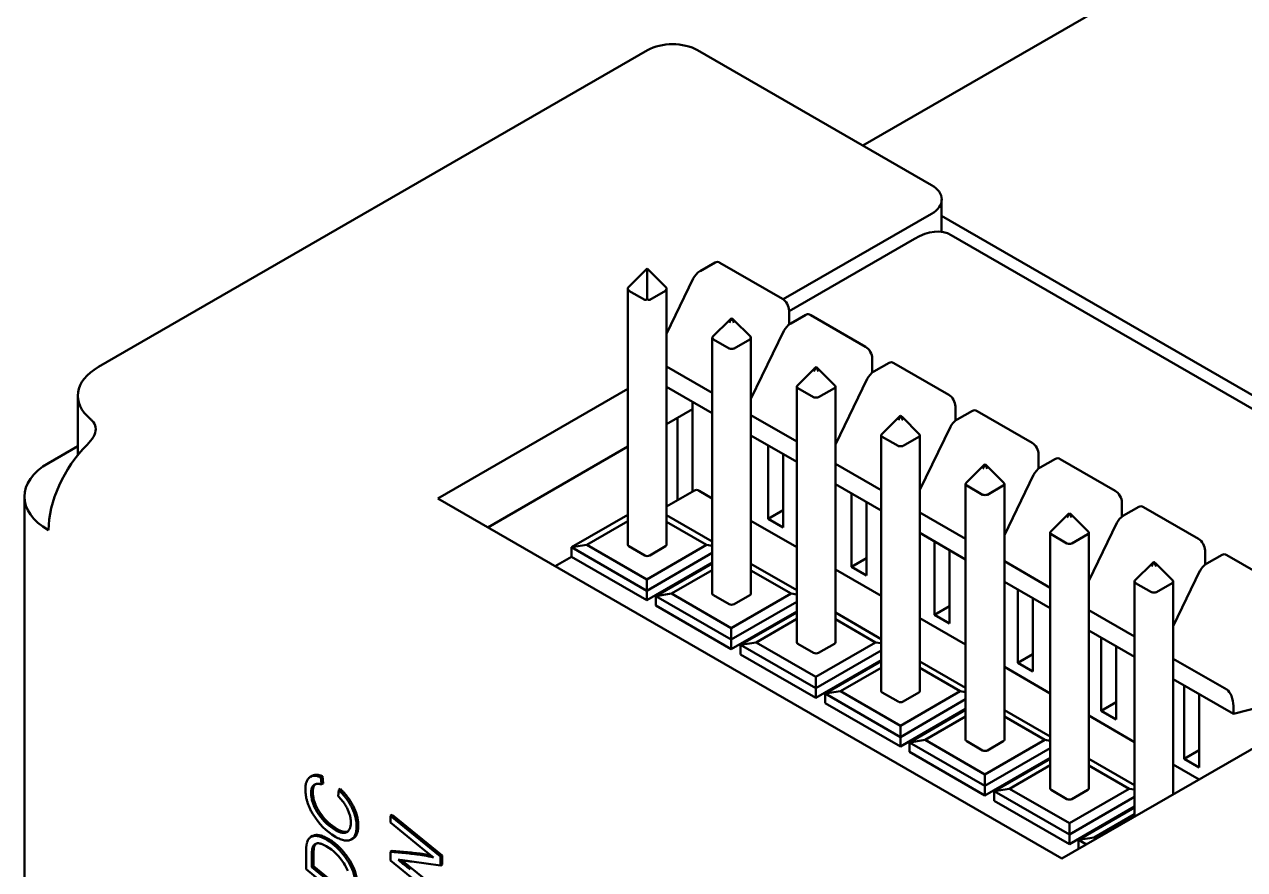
# Model space of a CAD drawing. Header units: millimetres. Extents: x 0 to 420, y 0 to 297.
# Drawn here: x 234.729 to 238.492, y 128.673 to 131.281 of the extents above; entities that cross this region are included whole.
import ezdxf

# ---------------------------------------------------------------- set-up
doc = ezdxf.new("R2010")
doc.units = ezdxf.units.MM
doc.header["$LTSCALE"] = 0.75
doc.layers.add('Visible', color=7, linetype='Continuous', lineweight=50)

msp = doc.modelspace()

# ---------------------------------------------------------------- linework, layer by layer
at = {"layer": 'Visible', "extrusion": (0, 0.816497, 0.57735)}
for p, q in [((238.1631, 131.3967), (237.3147, 130.9069)), ((234.9575, 130.2236), (236.6509, 131.2013)), ((236.8049, 131.2013), (237.5259, 130.785)), ((237.5577, 130.7406), (237.5577, 130.6405)), ((237.069, 130.4324), (237.5259, 130.6961)), ((237.5577, 130.6896), (239.4611, 129.5906)), ((237.4739, 130.6195), (237.0871, 130.3961)), ((239.4243, 129.5701), (237.5873, 130.6307)), ((236.8596, 130.5465), (236.8125, 130.5192)), ((237.0666, 130.4339), (236.8741, 130.545)), ((236.59, 130.4681), (236.6485, 130.5265)), ((236.6496, 130.5272), (236.6485, 130.5265)), ((236.6485, 130.5265), (236.6496, 130.5258)), ((236.6508, 130.5265), (236.6496, 130.5272)), ((236.6496, 130.5258), (236.6508, 130.5265)), ((236.6496, 130.4336), (236.6496, 130.5258)), ((236.6508, 130.5265), (236.7093, 130.4681)), ((236.7918, 130.4963), (236.7093, 130.3261)), ((236.59, 129.6747), (236.59, 130.4681)), ((236.6419, 130.431), (236.5932, 130.4591)), ((236.7061, 130.4591), (236.6573, 130.431)), ((236.7093, 129.6747), (236.7093, 130.4681)), ((237.0871, 130.3984), (237.0871, 130.3544)), ((237.0922, 130.3578), (237.1393, 130.385)), ((237.3232, 130.2858), (237.1538, 130.3836)), ((236.8514, 130.3163), (236.9056, 130.3705)), ((236.9145, 130.3705), (236.9688, 130.3163)), ((236.8504, 129.5244), (236.8504, 130.314)), ((236.9024, 130.2806), (236.8536, 130.3087)), ((236.9665, 130.3087), (236.9178, 130.2806)), ((237.0714, 130.3349), (236.9697, 130.125)), ((236.9697, 129.5244), (236.9697, 130.314)), ((237.3437, 130.2502), (237.3437, 130.2063)), ((237.3487, 130.2096), (237.3959, 130.2369)), ((237.5797, 130.1376), (237.4104, 130.2354)), ((236.8504, 130.1439), (236.7093, 130.2254)), ((237.1118, 130.1659), (237.1661, 130.2202)), ((237.1749, 130.2202), (237.2292, 130.1659)), ((236.0043, 129.8177), (236.59, 130.1558)), ((236.8504, 130.0811), (236.7093, 130.1626)), ((237.1109, 129.374), (237.1109, 130.1636)), ((237.1628, 130.1302), (237.114, 130.1584)), ((237.2269, 130.1584), (237.1782, 130.1302)), ((237.328, 130.1867), (237.2301, 129.9848)), ((237.2301, 129.374), (237.2301, 130.1636)), ((234.8937, 129.9569), (234.8937, 130.1347)), ((236.7895, 129.8393), (236.7895, 130.1163)), ((236.7093, 130.0469), (236.7895, 130.0932)), ((237.6003, 130.1021), (237.6003, 130.0581)), ((237.6053, 130.0615), (237.6525, 130.0887)), ((237.8363, 129.9895), (237.667, 130.0873)), ((236.7433, 129.8127), (236.7433, 130.0665)), ((237.1109, 129.9936), (236.9697, 130.0751)), ((237.3722, 130.0155), (237.4265, 130.0698)), ((237.4354, 130.0698), (237.4896, 130.0155)), ((237.5846, 130.0386), (237.4906, 129.8446)), ((237.1109, 129.9307), (236.9697, 130.0122)), ((237.3713, 129.2237), (237.3713, 130.0133)), ((237.4232, 129.9799), (237.3745, 130.008)), ((237.4874, 130.008), (237.4386, 129.9799)), ((237.4906, 129.2237), (237.4906, 130.0133)), ((234.8937, 129.9794), (234.8036, 129.9273)), ((236.1583, 129.7288), (236.59, 129.978)), ((237.023, 129.7555), (237.023, 129.9815)), ((237.0691, 129.9548), (237.0691, 129.7288)), ((237.8568, 129.954), (237.8568, 129.91)), ((237.8619, 129.9134), (237.909, 129.9406)), ((238.0929, 129.8414), (237.9236, 129.9391)), ((237.3713, 129.8432), (237.2301, 129.9247)), ((237.6327, 129.8652), (237.6869, 129.9194)), ((237.6958, 129.9194), (237.75, 129.8652)), ((237.8412, 129.8905), (237.751, 129.7044)), ((237.3713, 129.7803), (237.2301, 129.8618)), ((237.6317, 129.0733), (237.6317, 129.8629)), ((237.6837, 129.8295), (237.6349, 129.8577)), ((237.7478, 129.8577), (237.699, 129.8295)), ((237.751, 129.0733), (237.751, 129.8629)), ((234.7292, 125.107), (234.7292, 129.8236)), ((237.9287, 128.7067), (236.0043, 129.8177)), ((236.7955, 129.8428), (236.7093, 129.793)), ((236.8504, 129.818), (236.81, 129.8414)), ((237.2795, 129.6073), (237.2795, 129.8333)), ((237.0691, 129.7821), (237.023, 129.7555)), ((237.3257, 129.8067), (237.3257, 129.5807)), ((238.1134, 129.8058), (238.1134, 129.7618)), ((238.1185, 129.7652), (238.1656, 129.7924)), ((238.3495, 129.6932), (238.1801, 129.791)), ((236.59, 129.7677), (236.4162, 129.6673)), ((236.59, 129.7475), (236.464, 129.6747)), ((236.8504, 129.6848), (236.7093, 129.7663)), ((236.8329, 129.6747), (236.7093, 129.7461)), ((237.1109, 129.6677), (236.9697, 129.7492)), ((237.0691, 129.7288), (237.023, 129.7555)), ((237.6317, 129.6929), (237.4906, 129.7744)), ((237.8931, 129.7148), (237.9473, 129.7691)), ((237.9562, 129.7691), (238.0105, 129.7148)), ((238.0978, 129.7423), (238.0114, 129.5642)), ((237.6317, 129.63), (237.4906, 129.7115)), ((237.8921, 128.9229), (237.8921, 129.7125)), ((237.9441, 129.6792), (237.8953, 129.7073)), ((238.0082, 129.7073), (237.9595, 129.6792)), ((238.0114, 128.9229), (238.0114, 129.7125)), ((236.464, 129.6747), (236.4162, 129.6673)), ((236.4162, 129.6377), (236.4162, 129.6673)), ((236.4162, 129.6673), (236.6485, 129.5332)), ((236.464, 129.6747), (236.6485, 129.5682)), ((236.6419, 129.6421), (236.5932, 129.6703)), ((236.6485, 129.5682), (236.8329, 129.6747)), ((236.7061, 129.6703), (236.6573, 129.6421)), ((236.8329, 129.6747), (236.8504, 129.672)), ((237.5361, 129.4592), (237.5361, 129.6852)), ((236.4162, 129.6377), (236.3661, 129.6088)), ((236.4162, 129.6377), (236.6485, 129.5036)), ((236.6485, 129.5332), (236.8504, 129.6498)), ((237.3257, 129.634), (237.2795, 129.6073)), ((237.5823, 129.6585), (237.5823, 129.4325)), ((238.37, 129.6577), (238.37, 129.6137)), ((238.3751, 129.6171), (238.4222, 129.6443)), ((238.6291, 129.5318), (238.4367, 129.6429)), ((236.6485, 129.5036), (236.8504, 129.6202)), ((236.8504, 129.6171), (236.6768, 129.5168)), ((236.8504, 129.5969), (236.7247, 129.5243)), ((237.1109, 129.5345), (236.9697, 129.616)), ((237.0935, 129.5243), (236.9697, 129.5957)), ((237.3713, 129.5173), (237.2301, 129.5988)), ((237.3257, 129.5807), (237.2795, 129.6073)), ((237.8921, 129.5425), (237.751, 129.624)), ((238.1535, 129.5645), (238.2078, 129.6187)), ((238.2167, 129.6187), (238.2709, 129.5645)), ((238.3543, 129.5942), (238.2718, 129.424)), ((236.6485, 129.5682), (236.6485, 129.5332)), ((237.8921, 129.4796), (237.751, 129.5611)), ((239.4502, 129.5851), (237.9287, 128.7067)), ((238.1526, 128.8359), (238.1526, 129.5622)), ((238.2045, 129.5288), (238.1558, 129.557)), ((238.2687, 129.557), (238.2199, 129.5288)), ((238.2718, 129.5622), (238.2718, 128.9048)), ((236.6485, 129.5036), (236.6485, 129.5332)), ((236.7247, 129.5243), (236.6768, 129.5168)), ((236.6768, 129.4872), (236.6768, 129.5168)), ((236.6768, 129.5168), (236.9091, 129.3827)), ((236.7247, 129.5243), (236.9091, 129.4178)), ((236.9024, 129.4918), (236.8536, 129.5199)), ((236.9091, 129.4178), (237.0935, 129.5243)), ((236.9665, 129.5199), (236.9178, 129.4918)), ((237.0935, 129.5243), (237.1109, 129.5216)), ((237.7927, 129.3111), (237.7927, 129.537)), ((236.6768, 129.4872), (236.9091, 129.3531)), ((236.9091, 129.3827), (237.1109, 129.4992)), ((237.5823, 129.4859), (237.5361, 129.4592)), ((237.8389, 129.5104), (237.8389, 129.2844)), ((236.9091, 129.3531), (237.1109, 129.4696)), ((237.1109, 129.4665), (236.9374, 129.3664)), ((237.1109, 129.4463), (236.9853, 129.3738)), ((237.3713, 129.3841), (237.2301, 129.4656)), ((237.3541, 129.3738), (237.2301, 129.4454)), ((237.6317, 129.367), (237.4906, 129.4485)), ((237.5823, 129.4325), (237.5361, 129.4592)), ((238.1526, 129.3921), (238.0114, 129.4736)), ((236.9091, 129.4178), (236.9091, 129.3827)), ((238.1526, 129.3293), (238.0114, 129.4108)), ((236.9091, 129.3531), (236.9091, 129.3827)), ((236.9853, 129.3738), (236.9374, 129.3664)), ((236.9374, 129.3367), (236.9374, 129.3664)), ((236.9374, 129.3664), (237.1697, 129.2323)), ((236.9853, 129.3738), (237.1697, 129.2673)), ((237.1628, 129.3414), (237.114, 129.3696)), ((237.1697, 129.2673), (237.3541, 129.3738)), ((237.2269, 129.3696), (237.1782, 129.3414)), ((237.3541, 129.3738), (237.3713, 129.3711)), ((238.0493, 129.1629), (238.0493, 129.3889)), ((238.0955, 129.3622), (238.0955, 129.1363)), ((236.9374, 129.3367), (237.1697, 129.2026)), ((237.1697, 129.2323), (237.3713, 129.3486)), ((237.8389, 129.3377), (237.7927, 129.3111)), ((238.4367, 129.2281), (238.2718, 129.3233)), ((237.1697, 129.2026), (237.3713, 129.319)), ((237.3713, 129.3159), (237.198, 129.2159)), ((237.3713, 129.2957), (237.2459, 129.2233)), ((237.6317, 129.2337), (237.4906, 129.3152)), ((237.6148, 129.2233), (237.4906, 129.295)), ((237.8921, 129.2166), (237.751, 129.2981)), ((237.8389, 129.2844), (237.7927, 129.3111)), ((237.1697, 129.2673), (237.1697, 129.2323)), ((238.4572, 129.1534), (238.2718, 129.2604)), ((237.1697, 129.2026), (237.1697, 129.2323)), ((237.2459, 129.2233), (237.198, 129.2159)), ((237.198, 129.1863), (237.198, 129.2159)), ((237.198, 129.2159), (237.4303, 129.0818)), ((237.2459, 129.2233), (237.4303, 129.1168)), ((237.4232, 129.1911), (237.3745, 129.2192)), ((237.4303, 129.1168), (237.6148, 129.2233)), ((237.4874, 129.2192), (237.4386, 129.1911)), ((237.6148, 129.2233), (237.6317, 129.2207)), ((238.3059, 129.0148), (238.3059, 129.2408)), ((238.352, 129.2141), (238.352, 128.9881)), ((237.198, 129.1863), (237.4303, 129.0522)), ((237.4303, 129.0818), (237.6317, 129.1981)), ((238.0955, 129.1896), (238.0493, 129.1629)), ((238.5855, 129.1866), (238.4572, 129.1534)), ((238.4572, 129.1534), (238.4572, 129.1776)), ((237.4303, 129.0522), (237.6317, 129.1684)), ((237.6317, 129.1653), (237.4587, 129.0654)), ((237.6317, 129.1451), (237.5065, 129.0728)), ((237.8921, 129.0834), (237.751, 129.1649)), ((237.8754, 129.0728), (237.751, 129.1447)), ((238.1526, 129.0662), (238.0114, 129.1477)), ((238.0955, 129.1363), (238.0493, 129.1629)), ((237.4303, 129.1168), (237.4303, 129.0818)), ((237.4303, 129.0522), (237.4303, 129.0818)), ((237.5065, 129.0728), (237.4587, 129.0654)), ((237.4587, 129.0358), (237.4587, 129.0654)), ((237.4587, 129.0654), (237.691, 128.9313)), ((237.5065, 129.0728), (237.691, 128.9664)), ((237.6837, 129.0407), (237.6349, 129.0688)), ((237.691, 128.9664), (237.8754, 129.0728)), ((237.7478, 129.0688), (237.699, 129.0407)), ((237.8754, 129.0728), (237.8921, 129.0702)), ((237.4587, 129.0358), (237.691, 128.9017)), ((237.691, 128.9313), (237.8921, 129.0475)), ((238.352, 129.0414), (238.3059, 129.0148)), ((237.691, 128.9017), (237.8921, 129.0178)), ((237.8921, 129.0148), (237.7193, 128.915)), ((237.8921, 128.9945), (237.7672, 128.9224)), ((238.1526, 128.933), (238.0114, 129.0145)), ((238.136, 128.9224), (238.0114, 128.9943)), ((238.352, 128.9511), (238.2718, 128.9974)), ((238.352, 128.9881), (238.3059, 129.0148)), ((235.6113, 128.9592), (235.6164, 128.9621)), ((235.6431, 128.9575), (235.6482, 128.9605)), ((235.6431, 128.9575), (235.645, 128.9359)), ((235.6482, 128.9605), (235.6502, 128.9388)), ((237.691, 128.9664), (237.691, 128.9313)), ((235.6135, 128.9092), (235.6186, 128.9122)), ((235.645, 128.9359), (235.6502, 128.9388)), ((235.6964, 128.8994), (235.6983, 128.9188)), ((235.6983, 128.9188), (235.7035, 128.9217)), ((237.691, 128.9017), (237.691, 128.9313)), ((237.7672, 128.9224), (237.7193, 128.915)), ((237.7193, 128.8853), (237.7193, 128.915)), ((237.7193, 128.915), (237.9516, 128.7808)), ((237.7672, 128.9224), (237.9516, 128.8159)), ((237.9441, 128.8903), (237.8953, 128.9185)), ((237.9516, 128.8159), (238.136, 128.9224)), ((238.0082, 128.9185), (237.9595, 128.8903)), ((238.136, 128.9224), (238.1526, 128.9198)), ((237.7193, 128.8853), (237.9516, 128.7512)), ((237.9516, 128.7808), (238.1526, 128.8969)), ((235.638, 128.8416), (235.6431, 128.8446)), ((235.8581, 128.8386), (235.8632, 128.8416)), ((235.8581, 128.8386), (236.012, 128.7132)), ((235.8581, 128.8177), (235.8581, 128.8386)), ((235.8632, 128.8416), (236.0172, 128.7161)), ((237.9516, 128.7512), (238.1526, 128.8673)), ((238.1526, 128.8642), (237.9799, 128.7645)), ((238.1526, 128.8439), (238.0278, 128.7719)), ((235.6882, 128.7947), (235.6933, 128.7977)), ((235.7536, 128.8066), (235.7587, 128.8096)), ((235.9493, 128.7434), (235.8581, 128.8177)), ((237.9516, 128.8159), (237.9516, 128.7808)), ((235.6129, 128.7734), (235.618, 128.7764)), ((235.6606, 128.7651), (235.6657, 128.768)), ((235.7373, 128.7655), (235.7424, 128.7685)), ((237.9516, 128.7512), (237.9516, 128.7808)), ((238.0278, 128.7719), (237.9799, 128.7645)), ((237.9799, 128.7362), (237.9799, 128.7645)), ((237.9799, 128.7645), (238.0044, 128.7504)), ((238.0278, 128.7719), (238.0347, 128.7679)), ((235.5977, 128.6738), (235.5977, 128.7269)), ((235.6179, 128.7408), (235.623, 128.7438)), ((235.8581, 128.7275), (235.8632, 128.7305)), ((235.8581, 128.7275), (235.9166, 128.722)), ((235.8581, 128.7012), (235.8581, 128.7275)), ((235.8632, 128.7305), (235.9217, 128.725)), ((235.6154, 128.7137), (235.6154, 128.6802)), ((235.6206, 128.7166), (235.6206, 128.6832)), ((236.012, 128.5758), (235.8581, 128.7012)), ((236.012, 128.6857), (235.924, 128.6974)), ((236.012, 128.7132), (236.0172, 128.7161)), ((236.012, 128.7132), (236.012, 128.6857)), ((236.012, 128.6857), (236.0172, 128.6887)), ((236.0172, 128.7161), (236.0172, 128.6887)), ((235.7516, 128.5484), (235.5977, 128.6738)), ((235.6154, 128.6802), (235.6206, 128.6832)), ((235.6154, 128.6802), (235.7339, 128.5838)), ((235.6206, 128.6832), (235.7339, 128.5909)), ((235.9239, 128.6756), (236.0172, 128.5997))]:
    msp.add_line(p, q, dxfattribs=at)
at = {"layer": 'Visible'}
for centre, radius, start, end in [((236.8399, 130.4736), 0.0532, 121.0257, 154.7542), ((237.1196, 130.3122), 0.0532, 121.0257, 154.7542), ((237.3762, 130.164), 0.0532, 121.0257, 154.7542), ((237.6327, 130.0159), 0.0532, 121.0257, 154.7542), ((237.8893, 129.8678), 0.0532, 121.0257, 154.7542), ((238.1459, 129.7196), 0.0532, 121.0257, 154.7542), ((238.4025, 129.5715), 0.0532, 121.0257, 154.7542), ((235.7132, 128.7312), 0.1156, 168.2399, 182.1302), ((235.5771, 128.606), 0.1618, 32.4238, 59.1553), ((235.8578, 128.0548), 0.6698, 81.0796, 84.9636), ((235.8629, 128.0578), 0.6698, 81.0796, 84.9636), ((235.8971, 128.3654), 0.357, 74.8557, 79.5812), ((235.9147, 128.4287), 0.2954, 76.6805, 79.8591)]:
    msp.add_arc(centre, radius, start, end, dxfattribs=at)
at = {"layer": 'Visible', "extrusion": (2e-16, -1e-16, -1)}
for centre, radius, start, end in [((-235.7857, 128.9404), 0.1927, 300.4698, 329.4015), ((-235.7733, 128.9336), 0.1577, 300.4959, 325.6595)]:
    msp.add_arc(centre, radius, start, end, dxfattribs=at)
at = {"layer": 'Visible', "extrusion": (2e-16, -2e-16, -1)}
for centre, radius, start, end in [((-235.7682, 128.9306), 0.1577, 300.4959, 325.6595), ((-235.6011, 128.6176), 0.1354, 146.2843, 157.5957)]:
    msp.add_arc(centre, radius, start, end, dxfattribs=at)
at = {"layer": 'Visible'}
for centre, major_axis, ratio, start_param, end_param in [((236.7279, 131.1568), (-0.1089, 0), 0.57735, 3.926991, 5.497787), ((237.4489, 130.7406), (-0.1089, 0), 0.57735, 2.356194, 3.926991), ((237.4739, 130.4343), (0.1134, 0.1964), 0.57735, 0, 0.785398), ((236.6009, 130.4789), (0.0071, 0.0201), 0.410754, 2.279453, 3.064851), ((236.6984, 130.4789), (-0.0071, 0.0201), 0.410754, 3.218335, 4.003733), ((236.6496, 130.4508), (0.0071, 0.0201), 0.410754, 3.064851, 3.850249), ((236.6496, 130.4508), (-0.0071, 0.0201), 0.410754, 2.432936, 3.218335), ((236.9101, 130.3596), (0.0091, 0.0221), 0.268506, 0.995665, 1.654723), ((236.9101, 130.3596), (0.0059, 0.0143), 0.63899, 0.575131, 0.995665), ((236.9101, 130.3596), (-0.0059, 0.0143), 0.63899, -0.995665, -0.575131), ((236.9101, 130.3596), (-0.0091, 0.0221), 0.268506, 4.628462, 5.28752), ((236.8613, 130.3108), (-0.0106, 0.0044), 0.515246, -0.210267, 0.869325), ((236.8613, 130.3286), (0.0071, 0.0201), 0.410754, 2.938511, 3.064851), ((236.9588, 130.3286), (-0.0071, 0.0201), 0.410754, 3.218335, 3.344675), ((236.9588, 130.3108), (0.0106, 0.0044), 0.515246, -0.869325, 0.210267), ((236.9101, 130.3004), (0.0071, 0.0201), 0.410754, 3.064851, 3.191191), ((236.9101, 130.2827), (-0.0109, 0), 0.286356, 0.911738, 2.229854), ((236.9101, 130.3004), (-0.0071, 0.0201), 0.410754, 3.091994, 3.218335), ((235.1115, 130.1347), (0.2177, 0), 0.57735, 2.356194, 3.749591), ((237.1705, 130.2092), (0.0091, 0.0221), 0.268506, 0.995665, 1.654723), ((237.1705, 130.2092), (0.0059, 0.0143), 0.63899, 0.575131, 0.995665), ((237.1705, 130.2092), (-0.0059, 0.0143), 0.63899, -0.995665, -0.575131), ((237.1705, 130.2092), (-0.0091, 0.0221), 0.268506, 4.628462, 5.28752), ((237.1217, 130.1605), (-0.0106, 0.0044), 0.515246, -0.210267, 0.869325), ((237.1217, 130.1782), (0.0071, 0.0201), 0.410754, 2.938511, 3.064851), ((237.2192, 130.1782), (-0.0071, 0.0201), 0.410754, 3.218335, 3.344675), ((237.2192, 130.1605), (0.0106, 0.0044), 0.515246, -0.869325, 0.210267), ((237.1705, 130.1501), (0.0071, 0.0201), 0.410754, 3.064851, 3.191191), ((237.1705, 130.1323), (0.0109, 0), 0.286356, 4.053331, 5.371447), ((237.1705, 130.1501), (-0.0071, 0.0201), 0.410754, 3.091994, 3.218335), ((237.4309, 130.0588), (0.0091, 0.0221), 0.268506, 0.995665, 1.654723), ((237.4309, 130.0588), (0.0059, 0.0143), 0.63899, 0.575131, 0.995665), ((237.4309, 130.0588), (-0.0059, 0.0143), 0.63899, -0.995665, -0.575131), ((237.4309, 130.0588), (-0.0091, 0.0221), 0.268506, 4.628462, 5.28752), ((237.3822, 130.0101), (-0.0106, 0.0044), 0.515246, -0.210267, 0.869325), ((237.3822, 130.0279), (0.0071, 0.0201), 0.410754, 2.938511, 3.064851), ((237.4797, 130.0279), (-0.0071, 0.0201), 0.410754, 3.218335, 3.344675), ((237.4797, 130.0101), (0.0106, 0.0044), 0.515246, -0.869325, 0.210267), ((237.4309, 129.9997), (0.0071, 0.0201), 0.410754, 3.064851, 3.191191), ((237.4309, 129.9819), (0.0109, 0), 0.286356, 4.053331, 5.371447), ((237.4309, 129.9997), (-0.0071, 0.0201), 0.410754, 3.091994, 3.218335), ((234.9832, 129.8236), (-0.254, 0), 0.57735, -0.785398, 0.785398), ((237.6914, 129.9085), (0.0091, 0.0221), 0.268506, 0.995665, 1.654723), ((237.6914, 129.9085), (-0.0059, 0.0143), 0.63899, -0.995665, -0.575131), ((237.6426, 129.8597), (-0.0106, 0.0044), 0.515246, -0.210267, 0.869325), ((237.6426, 129.8775), (0.0071, 0.0201), 0.410754, 2.938511, 3.064851), ((237.7401, 129.8775), (-0.0071, 0.0201), 0.410754, 3.218335, 3.344675), ((237.7401, 129.8597), (0.0106, 0.0044), 0.515246, -0.869325, 0.210267), ((237.6914, 129.8494), (0.0071, 0.0201), 0.410754, 3.064851, 3.191191), ((237.6914, 129.8316), (0.0109, 0), 0.286356, 4.053331, 5.371447), ((237.6914, 129.8494), (-0.0071, 0.0201), 0.410754, 3.091994, 3.218335), ((237.9518, 129.7581), (0.0091, 0.0221), 0.268506, 0.995665, 1.654723), ((237.9518, 129.7581), (-0.0059, 0.0143), 0.63899, -0.995665, -0.575131), ((237.903, 129.7094), (-0.0106, 0.0044), 0.515246, -0.210267, 0.869325), ((237.903, 129.7272), (0.0071, 0.0201), 0.410754, 2.938511, 3.064851), ((238.0005, 129.7272), (-0.0071, 0.0201), 0.410754, 3.218335, 3.344675), ((238.0005, 129.7094), (0.0106, 0.0044), 0.515246, -0.869325, 0.210267), ((237.9518, 129.699), (0.0071, 0.0201), 0.410754, 3.064851, 3.191191), ((237.9518, 129.6812), (0.0109, 0), 0.286356, 4.053331, 5.371447), ((237.9518, 129.699), (-0.0071, 0.0201), 0.410754, 3.091994, 3.218335), ((238.2122, 129.6078), (0.0091, 0.0221), 0.268506, 0.995665, 1.654723), ((238.2122, 129.6078), (-0.0059, 0.0143), 0.63899, -0.995665, -0.575131), ((238.1635, 129.559), (-0.0106, 0.0044), 0.515246, -0.210267, 0.869325), ((238.1635, 129.5768), (0.0071, 0.0201), 0.410754, 2.938511, 3.064851), ((238.261, 129.5768), (-0.0071, 0.0201), 0.410754, 3.218335, 3.344675), ((238.261, 129.559), (0.0106, 0.0044), 0.515246, -0.869325, 0.210267), ((238.2122, 129.5487), (0.0071, 0.0201), 0.410754, 3.064851, 3.191191), ((238.2122, 129.5309), (0.0109, 0), 0.286356, 4.053331, 5.371447), ((238.2122, 129.5487), (-0.0071, 0.0201), 0.410754, 3.091994, 3.218335), ((238.4367, 129.1895), (-0.0078, 0.0402), 0.472077, 4.323692, 5.894489)]:
    msp.add_ellipse(centre, major_axis=major_axis, ratio=ratio, start_param=start_param, end_param=end_param, dxfattribs=at)
at = {"layer": 'Visible', "extrusion": (4e-16, 2e-16, -1)}
for centre, major_axis, ratio, start_param, end_param in [((236.8741, 130.5213), (-0.0145, 0.0251), 0.57735, 0, 0.785398), ((237.0666, 130.4102), (-0.0145, 0.0251), 0.57735, 0.785398, 2.356194), ((237.1538, 130.3599), (-0.0145, 0.0251), 0.57735, 0, 0.785398), ((237.3232, 130.2621), (-0.0145, 0.0251), 0.57735, 0.785398, 2.356194), ((237.4104, 130.2117), (-0.0145, 0.0251), 0.57735, 0, 0.785398), ((237.5797, 130.1139), (-0.0145, 0.0251), 0.57735, 0.785398, 2.356194), ((237.667, 130.0636), (-0.0145, 0.0251), 0.57735, 0, 0.785398), ((237.8363, 129.9658), (-0.0145, 0.0251), 0.57735, 0.785398, 2.356194), ((235.1115, 129.9569), (-0.2177, 0), 0.57735, -0.038922, 0), ((237.9236, 129.9154), (-0.0145, 0.0251), 0.57735, 0, 0.785398), ((236.81, 129.8177), (-0.0145, 0.0251), 0.57735, 0, 0.785398), ((238.0929, 129.8177), (-0.0145, 0.0251), 0.57735, 0.785398, 2.356194), ((238.1801, 129.7673), (-0.0145, 0.0251), 0.57735, 0, 0.785398), ((238.3495, 129.6695), (-0.0145, 0.0251), 0.57735, 0.785398, 2.356194), ((238.4367, 129.6192), (-0.0145, 0.0251), 0.57735, 0, 0.785398), ((238.2122, 129.6078), (0.0059, 0.0143), 0.63899, -0.995665, -0.575131)]:
    msp.add_ellipse(centre, major_axis=major_axis, ratio=ratio, start_param=start_param, end_param=end_param, dxfattribs=at)
at = {"layer": 'Visible', "extrusion": (4e-16, 1e-16, -1)}
msp.add_ellipse((234.8583, 130.033), major_axis=(0.0907, 0), ratio=0.57735, start_param=-0.607999, end_param=-0.457248, dxfattribs=at)
at = {"layer": 'Visible', "extrusion": (5e-16, 3e-16, -1)}
msp.add_ellipse((234.9832, 129.8236), major_axis=(0.127, 0.22), ratio=0.57735, start_param=3.926991, end_param=5.152905, dxfattribs=at)
at = {"layer": 'Visible', "extrusion": (4e-16, 3e-16, -1)}
for centre in [(237.6914, 129.9085), (237.9518, 129.7581)]:
    msp.add_ellipse(centre, major_axis=(0.0059, 0.0143), ratio=0.63899, start_param=-0.995665, end_param=-0.575131, dxfattribs=at)
at = {"layer": 'Visible', "extrusion": (3e-16, 3e-16, -1)}
for centre, major_axis, ratio, start_param, end_param in [((237.6914, 129.9085), (-0.0091, 0.0221), 0.268506, 0.995665, 1.654723), ((236.9588, 129.5244), (0.0109, 0), 0.57735, 0, 0.785398)]:
    msp.add_ellipse(centre, major_axis=major_axis, ratio=ratio, start_param=start_param, end_param=end_param, dxfattribs=at)
at = {"layer": 'Visible', "extrusion": (1e-16, 2e-16, -1)}
msp.add_ellipse((237.9518, 129.7581), major_axis=(-0.0091, 0.0221), ratio=0.268506, start_param=0.995665, end_param=1.654723, dxfattribs=at)
at = {"layer": 'Visible', "extrusion": (3e-16, 2e-16, -1)}
for centre, major_axis, ratio, start_param, end_param in [((236.6009, 129.6747), (0.0109, 0), 0.57735, 2.356194, 3.141593), ((236.6984, 129.6747), (0.0109, 0), 0.57735, 0, 0.785398), ((236.6496, 129.6466), (-0.0109, 0), 0.57735, 3.926991, 5.497787), ((238.2122, 129.6078), (-0.0091, 0.0221), 0.268506, 0.995665, 1.654723), ((236.9101, 129.4962), (0.0109, 0), 0.57735, 0.785398, 2.356194), ((237.1217, 129.374), (-0.0109, 0), 0.57735, -0.785398, 0), ((237.2192, 129.374), (0.0109, 0), 0.57735, 0, 0.785398), ((237.1705, 129.3459), (0.0109, 0), 0.57735, 0.785398, 2.356194), ((237.3822, 129.2237), (-0.0109, 0), 0.57735, -0.785398, 0), ((237.4309, 129.1955), (0.0109, 0), 0.57735, 0.785398, 2.356194), ((237.6426, 129.0733), (-0.0109, 0), 0.57735, -0.785398, 0), ((237.7401, 129.0733), (0.0109, 0), 0.57735, 0, 0.785398), ((237.6914, 129.0451), (-0.0109, 0), 0.57735, 3.926991, 5.497787), ((237.903, 128.9229), (-0.0109, 0), 0.57735, -0.785398, 0), ((238.0005, 128.9229), (0.0109, 0), 0.57735, 0, 0.785398), ((237.9518, 128.8948), (0.0109, 0), 0.57735, 0.785398, 2.356194)]:
    msp.add_ellipse(centre, major_axis=major_axis, ratio=ratio, start_param=start_param, end_param=end_param, dxfattribs=at)
at = {"layer": 'Visible', "extrusion": (3e-16, 0, -1)}
msp.add_ellipse((236.8613, 129.5244), major_axis=(-0.0109, 0), ratio=0.57735, start_param=-0.785398, end_param=0, dxfattribs=at)
at = {"layer": 'Visible', "extrusion": (4e-16, 0, -1)}
msp.add_ellipse((237.4797, 129.2237), major_axis=(0.0109, 0), ratio=0.57735, start_param=0, end_param=0.785398, dxfattribs=at)
at = {"layer": 'Visible', "extrusion": (-6.653e-12, 2.5677e-12, -1)}
msp.add_open_spline([(234.9397, 130.0561), (234.9406, 130.0551), (234.9414, 130.054), (234.9467, 130.0465), (234.949, 130.0393), (234.949, 130.0249), (234.9466, 130.0167), (234.9372, 130), (234.9302, 129.9914), (234.9224, 129.9837)], degree=3, knots=[-0.1808519, -0.1808519, -0.1808519, -0.1808519, -0.17695991, -0.17695991, -0.15300472, -0.15300472, -0.12851515, -0.12851515, -0.10402559, -0.10402559, -0.10402559, -0.10402559], dxfattribs=at)
at = {"layer": 'Visible'}
for points, knots in [([(235.5957, 128.9195), (235.5957, 128.9217), (235.5958, 128.9261), (235.5964, 128.9323), (235.5974, 128.9379), (235.5988, 128.943), (235.6006, 128.9474), (235.6029, 128.9513), (235.6055, 128.9547), (235.6085, 128.9574), (235.6118, 128.9596), (235.6155, 128.9612), (235.6194, 128.9621), (235.6236, 128.9624), (235.6281, 128.9622), (235.6328, 128.9612), (235.6378, 128.9597), (235.6413, 128.9583), (235.6431, 128.9575)], [0, 0, 0, 0, 0.072432, 0.141419, 0.207816, 0.271929, 0.334102, 0.395135, 0.455398, 0.515577, 0.575053, 0.634103, 0.692478, 0.751397, 0.810806, 0.871607, 0.934792, 1, 1, 1, 1]), ([(235.6164, 128.9621), (235.6166, 128.9622), (235.618, 128.963), (235.6206, 128.9641), (235.6245, 128.9651), (235.6287, 128.9654), (235.6332, 128.9651), (235.6379, 128.9642), (235.643, 128.9627), (235.6464, 128.9612), (235.6482, 128.9605)], [0.5649784, 0.5649784, 0.5649784, 0.5649784, 0.5750532, 0.6341027, 0.6924781, 0.7513974, 0.8108057, 0.8716067, 0.9347921, 1, 1, 1, 1]), ([(235.6197, 128.8423), (235.6178, 128.8455), (235.614, 128.8519), (235.6092, 128.8618), (235.605, 128.8715), (235.6016, 128.8813), (235.5989, 128.8909), (235.5971, 128.9006), (235.5959, 128.9102), (235.5958, 128.9163), (235.5957, 128.9195)], [0, 0, 0, 0, 0.129717, 0.255168, 0.378006, 0.499614, 0.620775, 0.74407, 0.8699, 1, 1, 1, 1]), ([(235.645, 128.9359), (235.6437, 128.9362), (235.6412, 128.9368), (235.6376, 128.9373), (235.6343, 128.9375), (235.6312, 128.9373), (235.6283, 128.9369), (235.6257, 128.9361), (235.6234, 128.9349), (235.6213, 128.9334), (235.6194, 128.9316), (235.6178, 128.9295), (235.6165, 128.9269), (235.6154, 128.9241), (235.6145, 128.9208), (235.6139, 128.9173), (235.6135, 128.9134), (235.6135, 128.9106), (235.6135, 128.9092)], [0, 0, 0, 0, 0.073837, 0.143953, 0.211494, 0.275723, 0.337491, 0.397518, 0.455498, 0.513133, 0.570102, 0.6269, 0.684293, 0.743297, 0.804167, 0.866797, 0.932143, 1, 1, 1, 1]), ([(235.6264, 128.9363), (235.6258, 128.9357), (235.6245, 128.9345), (235.6229, 128.9324), (235.6216, 128.9299), (235.6205, 128.927), (235.6196, 128.9238), (235.619, 128.9203), (235.6187, 128.9164), (235.6186, 128.9136), (235.6186, 128.9122)], [0.5152789, 0.5152789, 0.5152789, 0.5152789, 0.5701019, 0.6268996, 0.684293, 0.7432973, 0.8041667, 0.8667973, 0.9321434, 1, 1, 1, 1]), ([(235.6186, 128.9122), (235.6187, 128.9095), (235.6188, 128.9041), (235.62, 128.8957), (235.6219, 128.8872), (235.6246, 128.8787), (235.6281, 128.8702), (235.6323, 128.8616), (235.6374, 128.853), (235.6412, 128.8474), (235.6431, 128.8446)], [0, 0, 0, 0, 0.127954, 0.251949, 0.372493, 0.492183, 0.613003, 0.73653, 0.86526, 1, 1, 1, 1]), ([(235.6135, 128.9092), (235.6135, 128.9065), (235.6136, 128.9011), (235.6149, 128.8927), (235.6168, 128.8843), (235.6195, 128.8758), (235.623, 128.8672), (235.6272, 128.8587), (235.6322, 128.85), (235.636, 128.8445), (235.638, 128.8416)], [0, 0, 0, 0, 0.127954, 0.251949, 0.372493, 0.492183, 0.613003, 0.73653, 0.86526, 1, 1, 1, 1]), ([(235.6001, 128.7548), (235.6007, 128.7568), (235.6019, 128.7607), (235.6045, 128.7657), (235.6077, 128.7697), (235.6116, 128.7729), (235.616, 128.7752), (235.621, 128.7764), (235.6266, 128.7768), (235.6326, 128.7762), (235.639, 128.7747), (235.6459, 128.7724), (235.6531, 128.7692), (235.658, 128.7665), (235.6606, 128.7651)], [0, 0, 0, 0, 0.080974, 0.159821, 0.237101, 0.314559, 0.392266, 0.470907, 0.551044, 0.634479, 0.720849, 0.810047, 0.90273, 1, 1, 1, 1]), ([(235.618, 128.7764), (235.619, 128.777), (235.6216, 128.7782), (235.6262, 128.7794), (235.6317, 128.7798), (235.6377, 128.7791), (235.6442, 128.7777), (235.651, 128.7754), (235.6582, 128.7722), (235.6632, 128.7695), (235.6657, 128.768)], [0.3358631, 0.3358631, 0.3358631, 0.3358631, 0.3922656, 0.4709075, 0.5510441, 0.6344795, 0.7208491, 0.8100467, 0.9027305, 1, 1, 1, 1]), ([(235.6179, 128.7408), (235.6177, 128.7401), (235.6172, 128.7386), (235.6168, 128.7361), (235.6164, 128.7333), (235.616, 128.7301), (235.6157, 128.7265), (235.6156, 128.7225), (235.6154, 128.7182), (235.6154, 128.7152), (235.6154, 128.7137)], [0, 0, 0, 0, 0.08853, 0.187025, 0.29584, 0.41414, 0.544502, 0.685715, 0.836711, 1, 1, 1, 1]), ([(235.6601, 128.7449), (235.6585, 128.7457), (235.6556, 128.7474), (235.6513, 128.7495), (235.6473, 128.7512), (235.6435, 128.7525), (235.64, 128.7534), (235.6368, 128.7538), (235.6339, 128.754), (235.6312, 128.7536), (235.6288, 128.7529), (235.6266, 128.752), (235.6246, 128.7507), (235.6228, 128.7493), (235.6213, 128.7476), (235.6199, 128.7456), (235.6187, 128.7434), (235.6182, 128.7417), (235.6179, 128.7408)], [0, 0, 0, 0, 0.086682, 0.168274, 0.245111, 0.317334, 0.386095, 0.450577, 0.512121, 0.571266, 0.628175, 0.683804, 0.73763, 0.790853, 0.842657, 0.895089, 0.947226, 1, 1, 1, 1]), ([(235.623, 128.7438), (235.6228, 128.7431), (235.6224, 128.7416), (235.6219, 128.7391), (235.6215, 128.7362), (235.6212, 128.733), (235.6209, 128.7295), (235.6207, 128.7255), (235.6206, 128.7212), (235.6206, 128.7182), (235.6206, 128.7166)], [0, 0, 0, 0, 0.08853, 0.187025, 0.29584, 0.41414, 0.544502, 0.685715, 0.836711, 1, 1, 1, 1]), ([(235.6286, 128.7528), (235.6284, 128.7526), (235.6276, 128.7519), (235.6264, 128.7505), (235.625, 128.7485), (235.6239, 128.7463), (235.6233, 128.7446), (235.623, 128.7438)], [0.7719368, 0.7719368, 0.7719368, 0.7719368, 0.7908532, 0.842657, 0.895089, 0.9472259, 1, 1, 1, 1])]:
    msp.add_open_spline(points, degree=3, knots=knots, dxfattribs=at)
at = {"layer": 'Visible', "extrusion": (9.9063e-12, 5.0088e-12, -1)}
msp.add_open_spline([(235.6983, 128.9188), (235.7005, 128.9165), (235.7049, 128.9122), (235.7111, 128.9053), (235.7169, 128.8984), (235.7223, 128.8914), (235.7273, 128.8843), (235.7318, 128.8771), (235.736, 128.8699), (235.7397, 128.8626), (235.7429, 128.8553), (235.7458, 128.848), (235.7482, 128.8409), (235.7502, 128.8338), (235.7517, 128.8269), (235.7528, 128.82), (235.7535, 128.8132), (235.7535, 128.8089), (235.7536, 128.8066)], degree=3, knots=[0, 0, 0, 0, 0.074708, 0.146232, 0.215412, 0.28197, 0.346609, 0.409581, 0.471472, 0.532484, 0.592555, 0.651264, 0.709256, 0.766626, 0.824289, 0.881888, 0.940311, 1, 1, 1, 1], dxfattribs=at)
at = {"layer": 'Visible', "extrusion": (-2.0969e-12, -2.0473e-12, -1)}
msp.add_open_spline([(235.7035, 128.9217), (235.7057, 128.9195), (235.71, 128.9151), (235.7163, 128.9083), (235.722, 128.9013), (235.7275, 128.8943), (235.7324, 128.8872), (235.7369, 128.8801), (235.7411, 128.8728), (235.7448, 128.8655), (235.7481, 128.8582), (235.7509, 128.851), (235.7533, 128.8439), (235.7553, 128.8368), (235.7568, 128.8299), (235.7579, 128.823), (235.7586, 128.8162), (235.7587, 128.8118), (235.7587, 128.8096)], degree=3, knots=[0, 0, 0, 0, 0.074708, 0.146232, 0.215412, 0.28197, 0.346609, 0.409581, 0.471472, 0.532484, 0.592555, 0.651264, 0.709256, 0.766626, 0.824289, 0.881888, 0.940311, 1, 1, 1, 1], dxfattribs=at)
at = {"layer": 'Visible', "extrusion": (-1.60423e-11, -6.0679e-12, -1)}
msp.add_open_spline([(235.7358, 128.8185), (235.7358, 128.8201), (235.7357, 128.8233), (235.7352, 128.8283), (235.7344, 128.8334), (235.7333, 128.8385), (235.7319, 128.8437), (235.7301, 128.849), (235.728, 128.8543), (235.7256, 128.8597), (235.7229, 128.865), (235.7198, 128.8703), (235.7166, 128.8755), (235.7131, 128.8805), (235.7093, 128.8854), (235.7052, 128.8902), (235.7009, 128.8949), (235.6979, 128.8979), (235.6964, 128.8994)], degree=3, knots=[0, 0, 0, 0, 0.060714, 0.120473, 0.179174, 0.238193, 0.296791, 0.355884, 0.416315, 0.477655, 0.539918, 0.602208, 0.66495, 0.728859, 0.793839, 0.860382, 0.929196, 1, 1, 1, 1], dxfattribs=at)
at = {"layer": 'Visible', "extrusion": (-2.7067e-12, 1.0997e-12, -1)}
msp.add_open_spline([(235.7536, 128.8066), (235.7535, 128.804), (235.7534, 128.799), (235.7527, 128.7919), (235.7513, 128.7856), (235.7494, 128.7801), (235.7471, 128.7752), (235.7442, 128.7711), (235.7407, 128.7677), (235.7367, 128.7651), (235.7322, 128.7632), (235.7272, 128.7622), (235.7218, 128.7621), (235.7159, 128.7628), (235.7096, 128.7644), (235.7028, 128.7668), (235.6955, 128.7701), (235.6905, 128.7729), (235.688, 128.7743)], degree=3, knots=[0, 0, 0, 0, 0.067191, 0.131134, 0.192685, 0.25186, 0.309663, 0.366823, 0.423691, 0.481298, 0.539455, 0.598096, 0.658016, 0.720068, 0.784788, 0.852528, 0.92432, 1, 1, 1, 1], dxfattribs=at)
at = {"layer": 'Visible', "extrusion": (1.5519e-12, -2.5167e-12, -1)}
msp.add_open_spline([(235.6882, 128.7947), (235.6901, 128.7937), (235.6937, 128.7916), (235.699, 128.7893), (235.704, 128.7875), (235.7086, 128.7864), (235.7129, 128.7859), (235.7168, 128.786), (235.7204, 128.7869), (235.7237, 128.7884), (235.7265, 128.7904), (235.729, 128.793), (235.7311, 128.796), (235.7329, 128.7995), (235.7342, 128.8036), (235.7351, 128.8081), (235.7357, 128.813), (235.7358, 128.8166), (235.7358, 128.8185)], degree=3, knots=[0, 0, 0, 0, 0.076554, 0.14849, 0.217041, 0.281998, 0.344266, 0.404497, 0.463309, 0.522232, 0.580564, 0.637771, 0.695076, 0.752725, 0.811565, 0.871926, 0.934728, 1, 1, 1, 1], dxfattribs=at)
at = {"layer": 'Visible', "extrusion": (3.306e-12, 2.00132e-11, -1)}
msp.add_open_spline([(235.6933, 128.7977), (235.6952, 128.7966), (235.6988, 128.7946), (235.7042, 128.7922), (235.7091, 128.7904), (235.7138, 128.7893), (235.718, 128.7889), (235.722, 128.789), (235.7246, 128.7896), (235.7259, 128.7901), (235.726, 128.7902)], degree=3, knots=[0, 0, 0, 0, 0.076554, 0.1484897, 0.2170408, 0.2819977, 0.3442656, 0.4044972, 0.4633088, 0.4725626, 0.4725626, 0.4725626, 0.4725626], dxfattribs=at)
at = {"layer": 'Visible', "extrusion": (-2.25937e-11, 6.212e-12, -1)}
msp.add_open_spline([(235.7587, 128.8096), (235.7587, 128.807), (235.7586, 128.8019), (235.7578, 128.7949), (235.7565, 128.7886), (235.7546, 128.7831), (235.7522, 128.7782), (235.7493, 128.774), (235.746, 128.7708), (235.7436, 128.7692), (235.7424, 128.7685)], degree=3, knots=[0, 0, 0, 0, 0.0671912, 0.131134, 0.1926847, 0.2518604, 0.3096626, 0.3668226, 0.4236905, 0.4725984, 0.4725984, 0.4725984, 0.4725984], dxfattribs=at)
at = {"layer": 'Visible', "extrusion": (-1.83e-12, -2.0125e-12, -1)}
msp.add_open_spline([(235.6606, 128.7651), (235.6636, 128.7633), (235.6695, 128.7597), (235.6782, 128.7534), (235.6865, 128.7466), (235.6944, 128.7393), (235.7018, 128.7315), (235.7088, 128.7235), (235.7153, 128.7153), (235.7213, 128.7069), (235.7268, 128.6986), (235.7316, 128.6904), (235.7359, 128.6824), (235.7396, 128.6746), (235.7427, 128.6668), (235.7453, 128.6588), (235.7476, 128.6505), (235.7487, 128.645), (235.7492, 128.6421)], degree=3, knots=[0, 0, 0, 0, 0.077723, 0.152498, 0.224882, 0.295406, 0.363791, 0.430071, 0.49486, 0.558338, 0.619324, 0.67687, 0.731323, 0.783261, 0.834457, 0.887283, 0.942446, 1, 1, 1, 1], dxfattribs=at)
at = {"layer": 'Visible', "extrusion": (-2.5837e-12, -2.5558e-12, -1)}
msp.add_open_spline([(235.6657, 128.768), (235.6687, 128.7662), (235.6747, 128.7627), (235.6834, 128.7564), (235.6917, 128.7496), (235.6995, 128.7422), (235.7069, 128.7345), (235.7139, 128.7265), (235.7204, 128.7183), (235.7264, 128.7099), (235.7319, 128.7015), (235.7368, 128.6933), (235.741, 128.6854), (235.7447, 128.6776), (235.7478, 128.6697), (235.7504, 128.6617), (235.7527, 128.6535), (235.7538, 128.6479), (235.7543, 128.6451)], degree=3, knots=[0, 0, 0, 0, 0.077723, 0.152498, 0.224882, 0.295406, 0.363791, 0.430071, 0.49486, 0.558338, 0.619324, 0.67687, 0.731323, 0.783261, 0.834457, 0.887283, 0.942446, 1, 1, 1, 1], dxfattribs=at)
at = {"layer": 'Visible', "extrusion": (-2.73866e-10, -3.34943e-10, -1)}
msp.add_open_spline([(235.9903, 128.71), (235.9835, 128.7155), (235.9698, 128.7267), (235.9562, 128.7378), (235.9493, 128.7434)], degree=3, knots=[0, 0, 0, 0, 0.499565, 1, 1, 1, 1], dxfattribs=at)
at = {"layer": 'Visible', "extrusion": (3.59982e-09, 4.43025e-09, 1)}
msp.add_open_spline([(235.8815, 128.703), (235.8842, 128.7008), (235.8899, 128.6962), (235.8989, 128.6889), (235.9086, 128.681), (235.9153, 128.6755), (235.9188, 128.6727)], degree=3, knots=[0, 0, 0, 0, 0.21975, 0.459511, 0.71975, 1, 1, 1, 1], dxfattribs=at)
at = {"layer": 'Visible', "extrusion": (-4.51868e-10, -3.41224e-09, -1)}
msp.add_open_spline([(235.924, 128.6974), (235.9202, 128.6979), (235.9127, 128.6988), (235.9017, 128.7004), (235.8914, 128.7017), (235.8847, 128.7026), (235.8815, 128.703)], degree=3, knots=[0, 0, 0, 0, 0.271451, 0.528715, 0.771645, 1, 1, 1, 1], dxfattribs=at)
at = {"layer": 'Visible', "extrusion": (-6.99015e-10, -8.57079e-10, -1)}
msp.add_open_spline([(235.892, 128.7016), (235.8929, 128.7009), (235.8969, 128.6977), (235.904, 128.6918), (235.9137, 128.684), (235.9204, 128.6785), (235.9239, 128.6756)], degree=3, knots=[0.144319, 0.144319, 0.144319, 0.144319, 0.2197504, 0.4595112, 0.7197505, 1, 1, 1, 1], dxfattribs=at)

doc.saveas('drawing.dxf')
